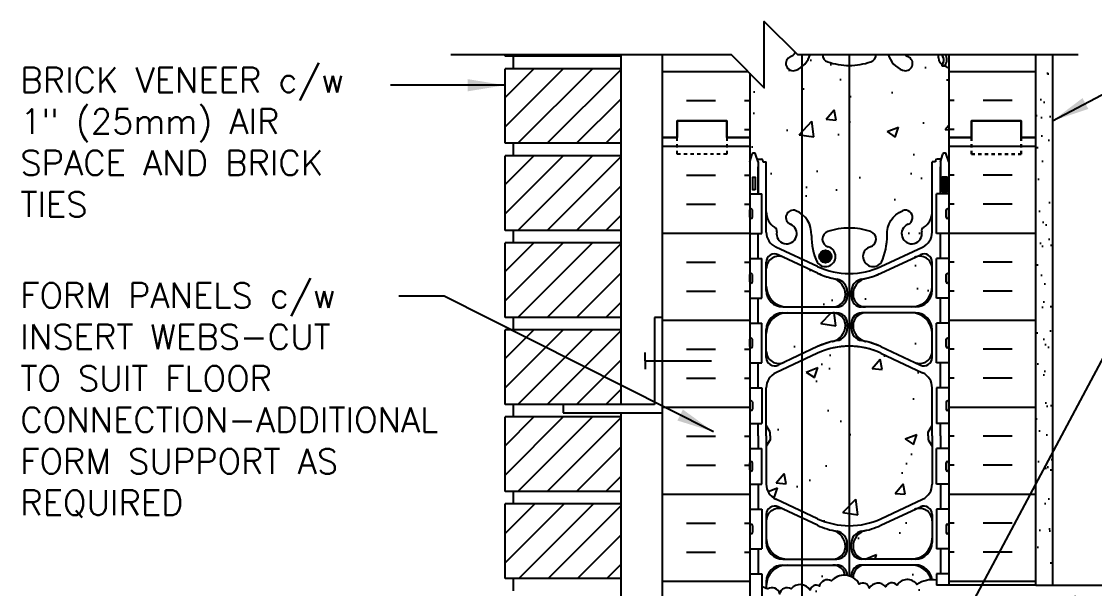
# Model space of a CAD drawing. Header units: inches. Extents: x 184.8 to 234.6, y 74.7 to 151.5.
# Drawn here: x 184.81 to 217.16, y 134.07 to 151.17 of the extents above; entities that cross this region are included whole.
import ezdxf

# ---------------------------------------------------------------- set-up
doc = ezdxf.new("R2010")
doc.units = ezdxf.units.IN
doc.header["$LTSCALE"] = 0.5
doc.header["$MEASUREMENT"] = 0
doc.linetypes.add('DASHED2', pattern=[0.375, 0.25, -0.125])
for name, color, linetype in [('HATCH', 12, 'Continuous'), ('line25', 2, 'Continuous'), ('LINE3', 3, 'Continuous'), ('LINE50', 5, 'Continuous'), ('LINE9', 9, 'Continuous'), ('TEXT', 4, 'Continuous'), ('Web_Edge', 9, 'Continuous')]:
    doc.layers.add(name, color=color, linetype=linetype)
doc.styles.add('DIM', font='romans.shx', dxfattribs={"width": 0.7})
doc.styles.add('ROMANS', font='romans.shx', dxfattribs={"height": 0.75})
doc.dimstyles.new('ext_12', dxfattribs={"dimscale": 12, "dimtxt": 0.09375, "dimasz": 0.09375, "dimexe": 0.09375, "dimexo": 0.0625, "dimgap": 0.0625, "dimtad": 1, "dimdec": 1, "dimzin": 3, "dimdsep": 46, "dimlunit": 4, "dimtxsty": 'DIM', "dimcen": 0.09, "dimdle": 0.09375, "dimclrt": 4, "dimadec": 0, "dimazin": 0, "dimtfac": 1, "dimtdec": 1, "dimtmove": 2, "dimatfit": 3, "dimfxl": 1, "dimfrac": 2, "dimtolj": 1, "dimtzin": 0, "dimarcsym": 0})
pattern_1 = [(45, (135.6538, -61.4713), (-0.4419417, 0.4419417), [])]

msp = doc.modelspace()

# ---------------------------------------------------------------- hatches: boundary and pattern name
at = {"layer": 'HATCH'}
h = msp.add_hatch(dxfattribs=at)
h.set_pattern_fill('AR-CONC', color=256, scale=0.5)
h.set_pattern_definition([(50, (0, 0), (3.5863, -0.31376), [0.375, -4.125]), (355, (0, 0), (-0.693757, 3.76096), [0.3, -3.3]), (100.4514, (0.299, -0.026), (2.892544, 3.4472), [0.3187, -3.50571]), (46.1842, (0, 1), (5.33621, -0.827596), [0.5625, -6.1875]), (96.6356, (0.4447, 0.931), (4.67331, 4.87059), [0.47805, -5.25857]), (351.1842, (0, 1), (4.67331, 4.87059), [0.45, -4.95]), (21, (0.5, 0.75), (2.984535, -2.013094), [0.375, -4.125]), (326, (0.5, 0.75), (1.216577, 3.62575), [0.3, -3.3]), (71.4514, (0.7487, 0.5822), (4.20111, 1.612656), [0.3187, -3.50571]), (37.5, (0, 0), (0.060799, 1.664469), [0, -3.26, 0, -3.35, 0, -3.3125]), (7.5, (0, 0), (1.315348, 1.972059), [0, -1.91, 0, -3.185, 0, -1.2625]), (327.5, (-1.115, 0), (2.669112, -0.1127744), [0, -1.25, 0, -3.9, 0, -5.175]), (317.5, (-1.615, 0), (2.91593, 0.500525), [0, -1.625, 0, -2.59, 0, -3.675])])
h.paths.add_polyline_path([(212.761, 149.761, 0.064398), (212.651, 149.827), (212.561, 149.827), (212.561, 149.869, -0.249069), (212.451, 150.076), (212.451, 150.143, -0.119718), (212.458, 150.172), (211.437, 150.172, 0.094254), (211.533, 150.111, -1), (211.369, 149.702, -0.2257), (210.935, 150.172), (210.572, 150.172, -0.309442), (210.41, 149.955, -0.082755), (209.761, 149.847, -0.082755), (209.113, 149.955, -0.309442), (208.951, 150.172), (208.587, 150.172, -0.2257), (208.153, 149.702, -1), (207.989, 150.111, 0.160334), (208.135, 150.233), (207.197, 151.172), (207.197, 150.797), (207.197, 149.172), (206.761, 149.608), (206.761, 147.672), (206.761, 146.943), (206.83, 147.155, -0.725737), (206.936, 147.173), (206.985, 147.023), (207.111, 147.023, -0.414214), (207.161, 146.973), (207.161, 146.943), (207.261, 146.943), (207.261, 145.428, 0.258958), (207.52, 144.961, -0.31131), (207.577, 144.831, 2.127293), (207.989, 145.056, -1), (208.153, 145.464, -0.325306), (208.619, 144.722, 0.10488), (208.792, 143.91, 1.422913), (209.125, 144.377, -0.735593), (209.113, 144.835, -0.082755), (209.761, 144.943, -0.082755), (210.41, 144.835, -0.735593), (210.397, 144.377, 1.422913), (210.73, 143.91, 0.10488), (210.903, 144.722, -0.325306), (211.369, 145.464, -1), (211.533, 145.056, 2.127293), (211.945, 144.831, -0.31131), (212.002, 144.961, 0.258958), (212.261, 145.428), (212.261, 146.943), (212.361, 146.943), (212.361, 146.973, -0.414214), (212.411, 147.023), (212.537, 147.023), (212.58, 147.155, -0.725737), (212.686, 147.173), (212.761, 146.943), (212.761, 147.672)])
h.paths.add_polyline_path([(212.141, 138.56), (212.141, 138.672), (212.141, 138.784), (212.261, 138.984), (212.261, 140.125, 0.291097), (211.973, 140.578), (210.715, 141.167, 0.093369), (209.908, 141.374, 0.016332), (209.761, 141.379, 0.109869), (208.807, 141.167), (207.549, 140.578, 0.291097), (207.261, 140.125), (207.261, 138.984), (207.381, 138.784), (207.381, 138.672), (207.381, 138.56), (207.261, 138.36), (207.261, 137.219, 0.291097), (207.549, 136.766), (208.807, 136.177, 0.109869), (209.761, 135.965, 0.109869), (210.715, 136.177), (211.973, 136.766, 0.291097), (212.261, 137.219), (212.261, 138.36)])
h.paths.add_polyline_path([(209.258, 135.823, -0.053094), (208.807, 135.978), (207.795, 136.452, 0.549071), (207.261, 136.113), (207.261, 135.586, 0.414214), (207.886, 134.961), (209.271, 134.961, 0.413582), (209.646, 135.335, 0.350119)])
h.paths.add_polyline_path([(209.271, 134.781), (207.886, 134.781, 0.414214), (207.261, 134.156), (207.261, 134.075, 0.008279), (207.306, 134.058, -0.520567), (207.665, 133.915, -0.520567), (208.007, 134.062, -0.520567), (208.579, 134.023, -0.520567), (208.861, 134.144, -0.520567), (209.223, 134.299, -0.230831), (209.64, 134.472, 0.362757)])
h.paths.add_polyline_path([(211.636, 134.781), (210.251, 134.781, 0.413582), (209.876, 134.407, 0.003877), (209.876, 134.399, -0.132818), (210.062, 134.204, -0.520567), (210.366, 134.083, -0.520567), (210.857, 134.126, -0.520567), (211.202, 134.175, -0.520567), (211.8, 134.197, -0.137023), (212.235, 134.335, 0.33159)])
h.paths.add_polyline_path([(212.261, 135.586), (212.261, 136.113, 0.549071), (211.727, 136.452), (210.715, 135.978, -0.053094), (210.264, 135.823, 0.350119), (209.876, 135.335, 0.413582), (210.251, 134.961), (211.636, 134.961, 0.414214)])
h.paths.add_polyline_path([(211.636, 142.383), (210.251, 142.383, 0.117525), (210.082, 142.343, 0.282333), (209.876, 142.009, 0.350119), (210.264, 141.521, -0.053094), (210.715, 141.366), (211.727, 140.892, 0.549071), (212.261, 141.232), (212.261, 141.758, 0.414214)])
h.paths.add_polyline_path([(212.261, 143.188), (212.261, 143.715, 0.549071), (211.727, 144.055), (210.715, 143.581, -0.053094), (210.264, 143.426, 0.350119), (209.876, 142.938, 0.413582), (210.251, 142.563), (211.636, 142.563, 0.414214)])
h.paths.add_polyline_path([(209.258, 143.426, -0.053094), (208.807, 143.581), (207.795, 144.055, 0.549071), (207.261, 143.715), (207.261, 143.188, 0.414214), (207.886, 142.563), (209.271, 142.563, 0.085652), (209.397, 142.585, 0.316711), (209.646, 142.938, 0.350119)])
h.paths.add_polyline_path([(209.258, 141.521, 0.350119), (209.646, 142.009, 0.413582), (209.271, 142.383), (207.886, 142.383, 0.414214), (207.261, 141.758), (207.261, 141.232, 0.549071), (207.795, 140.892), (208.807, 141.366, -0.053094)])
h.paths.add_polyline_path([(223.824, 132.922), (223.824, 134.172), (215.386, 134.172), (212.396, 134.172), (212.396, 134.325, 0.185967), (211.8, 134.197, 0.520567), (211.202, 134.175, 0.520567), (210.857, 134.126, 0.520567), (210.366, 134.083, 0.520567), (210.062, 134.204, 0.258655), (209.64, 134.472, 0.230831), (209.223, 134.299, 0.520567), (208.861, 134.144, 0.520567), (208.579, 134.023, 0.520567), (208.007, 134.062, 0.520567), (207.665, 133.915, 0.520567), (207.306, 134.058, -0.008279), (207.261, 134.075, -0.025897), (207.126, 134.137), (207.126, 133.317), (206.761, 133.317), (206.761, 132.567), (207.126, 132.567), (207.126, 131.367), (206.761, 131.367), (206.761, 130.183, -0.012671), (206.77, 130.172, -0.515981), (207.127, 130.172, -0.520567), (207.526, 130.172, -0.520567), (207.948, 130.172, -0.520567), (208.575, 130.172, -0.520567), (209.047, 130.172, -0.520567), (209.51, 130.172, -0.520567), (209.864, 130.172, -0.108934), (209.966, 130.265), (209.966, 131.672), (210.216, 131.672, -0.414214), (210.466, 131.422), (210.466, 130.422, 0.414214), (210.716, 130.172), (210.78, 130.172), (210.78, 131.672), (224.574, 131.672), (224.824, 131.922), (222.824, 131.922)])
h.paths.add_polyline_path([(233.627, 134.172), (225.189, 134.172), (225.189, 133.422), (224.492, 132.725), (233.179, 132.725), (233.627, 133.172)])
h.paths.add_polyline_path([(233.179, 132.725), (224.492, 132.725), (224.189, 132.422), (226.189, 132.422), (225.439, 131.672), (234.127, 131.672), (234.627, 132.172), (232.627, 132.172)])
h.paths.add_polyline_path([(210.73, 129.672), (209.966, 129.672), (209.966, 130.265, 0.108934), (209.864, 130.172, 0.520567), (209.51, 130.172, 0.520567), (209.047, 130.172, 0.520567), (208.575, 130.172, 0.520567), (207.948, 130.172, 0.520567), (207.526, 130.172, 0.520567), (207.127, 130.172, 0.538524), (206.761, 130.159), (206.761, 129.672), (206.761, 127.583, 0.064398), (206.871, 127.517), (206.961, 127.517), (206.961, 127.475, -0.249069), (207.071, 127.268), (207.071, 127.201, -0.414214), (207.009, 127.138), (206.961, 127.138), (206.961, 127.068), (207.066, 127.068, 0.10046), (207.46, 127.125, -0.601435), (207.579, 127.02, 2.182095), (207.989, 127.233, -1), (208.153, 127.642, -0.24438), (208.601, 127.121, 0.053157), (208.767, 126.507, 1.553132), (209.125, 126.931, -0.735593), (209.113, 127.389, -0.082755), (209.761, 127.498, -0.082755), (210.41, 127.389, -0.735593), (210.397, 126.931, 1.420459), (210.73, 126.463)])
h.paths.add_polyline_path([(212.761, 128.172), (212.73, 128.172), (212.73, 129.672), (211.23, 129.672), (211.23, 127.568, -0.053125), (211.369, 127.642, -1), (211.533, 127.233, 2.182095), (211.943, 127.02, -0.601435), (212.062, 127.125, 0.10046), (212.456, 127.068), (212.561, 127.068), (212.561, 127.138), (212.514, 127.138, -0.414214), (212.451, 127.201), (212.451, 127.268, -0.249069), (212.561, 127.475), (212.561, 127.517), (212.651, 127.517, 0.064398), (212.761, 127.583)])
h.paths.add_polyline_path([(212.761, 123.453, 0.082415), (212.618, 123.533, -0.317837), (212.451, 123.768), (212.451, 123.836, -0.414214), (212.514, 123.898), (212.561, 123.898), (212.561, 123.968), (212.456, 123.968, -0.188973), (212.3, 124.063, 0.196323), (211.851, 124.409), (210.529, 124.7, 0.057795), (209.761, 124.789, 0.057795), (208.993, 124.7), (207.671, 124.409, 0.196323), (207.222, 124.063, -0.188973), (207.066, 123.968), (206.961, 123.968), (206.961, 123.898), (207.009, 123.898, -0.414214), (207.071, 123.836), (207.071, 123.768, -0.317837), (206.904, 123.533, 0.082415), (206.761, 123.453), (206.761, 117.891, 0.082415), (206.904, 117.812, -0.317837), (207.071, 117.576), (207.071, 117.508, -0.414214), (207.009, 117.446), (206.961, 117.446), (206.961, 117.376), (207.066, 117.376, -0.188973), (207.222, 117.281, 0.196323), (207.671, 116.935), (208.993, 116.644, 0.057795), (209.761, 116.555, 0.057795), (210.529, 116.644), (211.851, 116.935, 0.196323), (212.3, 117.281, -0.188973), (212.456, 117.376), (212.561, 117.376), (212.561, 117.446), (212.514, 117.446, -0.414214), (212.451, 117.508), (212.451, 117.576, -0.317837), (212.618, 117.812, 0.082415), (212.761, 117.891)])
h.paths.add_polyline_path([(207.716, 114.653), (208.135, 114.233, 0.792029)])
h.paths.add_polyline_path([(207.197, 114.275, 0.032687), (207.066, 114.276), (206.961, 114.276), (206.961, 114.206), (207.009, 114.206, -0.414214), (207.071, 114.143), (207.071, 114.076, -0.317837), (206.904, 113.84, 0.082415), (206.761, 113.761), (206.761, 113.608), (207.197, 113.172)])
h.paths.add_polyline_path([(208.987, 115.006), (208.967, 115.002, 0.223253), (208.767, 114.837, 0.053157), (208.601, 114.223, -0.017704), (208.587, 114.172), (208.951, 114.172, -0.347135), (209.125, 114.413, 0.955472)])
h.paths.add_polyline_path([(210.755, 114.837, 0.223253), (210.555, 115.002), (210.535, 115.006, 0.955472), (210.397, 114.413, -0.347135), (210.572, 114.172), (210.935, 114.172, -0.017704), (210.921, 114.223, 0.053157)])
h.paths.add_polyline_path([(211.437, 114.172), (212.458, 114.172, -0.280582), (212.514, 114.206), (212.561, 114.206), (212.561, 114.276), (212.456, 114.276, 0.10046), (212.062, 114.219, -0.601435), (211.943, 114.324, 1.731684)])
h = msp.add_hatch(dxfattribs=at)
h.set_pattern_fill('ANSI31', color=256, scale=5, style=0)
h.set_pattern_definition([(45, (135.6538, -48.3463), (-0.4419417, 0.4419417), [])])
h.paths.add_polyline_path([(202.886, 150.172), (199.386, 150.172), (199.386, 150.123), (202.886, 150.123)])
h = msp.add_hatch(dxfattribs=at)
h.set_pattern_fill('INSUL', color=256, scale=7, style=0)
h.set_pattern_definition([(0, (-2719.4005, -249.3375), (0, 2.625), []), (0, (-2719.4005, -248.4625), (0, 2.625), [0.875, -0.875]), (0, (-2719.4005, -247.5875), (0, 2.625), [0.875, -0.875])])
h.paths.add_polyline_path([(206.761, 149.608), (206.197, 150.172), (204.136, 150.172), (204.136, 147.672), (204.574, 147.672), (204.574, 148.172), (206.074, 148.172), (206.074, 147.672), (206.761, 147.672)])
h = msp.add_hatch(dxfattribs=at)
h.set_pattern_fill('INSUL', color=256, scale=7, style=0)
h.set_pattern_definition([(180, (3138.9227, -249.3375), (0, 2.625), []), (180, (3138.9227, -248.4625), (0, 2.625), [0.875, -0.875]), (180, (3138.9227, -247.5875), (0, 2.625), [0.875, -0.875])])
h.paths.add_polyline_path([(215.386, 150.172), (212.761, 150.172), (212.761, 147.672), (213.449, 147.672), (213.449, 148.172), (214.949, 148.172), (214.949, 147.672), (215.386, 147.672)])
h = msp.add_hatch(dxfattribs=at)
h.set_pattern_fill('AR-SAND', color=256, scale=0.5, style=0)
h.set_pattern_definition([(37.5, (91.05896, -5.3414), (-0.0314967, 0.963412), [0, -0.76, 0, -0.85, 0, -0.8125]), (7.5, (91.059, -5.3414), (0.884888, 1.411073), [0, -0.41, 0, -0.685, 0, -0.2625]), (327.5, (90.44396, -5.3414), (1.557071, 0.0028295), [0, -0.25, 0, -0.9, 0, -1.175]), (317.5, (90.444, -5.3414), (1.503063, 0.438838), [0, -0.125, 0, -0.59, 0, -0.675])])
h.paths.add_polyline_path([(215.886, 140.847), (215.386, 140.663), (215.386, 134.172), (215.886, 134.172)])
h.paths.add_polyline_path([(215.886, 150.172), (215.386, 150.172), (215.386, 141.172), (215.386, 140.663), (215.886, 140.847)])
h = msp.add_hatch(dxfattribs=at)
h.set_pattern_fill('ANSI31', color=256, scale=5, style=0)
h.set_pattern_definition([(45, (135.6538, -50.9713), (-0.4419417, 0.4419417), [])])
h.paths.add_polyline_path([(202.886, 149.748), (199.386, 149.748), (199.386, 147.498), (202.886, 147.498)])
h = msp.add_hatch(dxfattribs=at)
h.set_pattern_fill('INSUL', color=256, scale=7, style=0)
h.set_pattern_definition([(0, (-2719.4005, -267.3375), (0, 2.625), []), (0, (-2719.4005, -266.4625), (0, 2.625), [0.875, -0.875]), (0, (-2719.4005, -265.5875), (0, 2.625), [0.875, -0.875])])
h.paths.add_polyline_path([(204.136, 129.672), (204.574, 129.672), (204.574, 130.172), (206.074, 130.172), (206.074, 129.672), (206.761, 129.672), (206.761, 147.672), (206.074, 147.672), (206.074, 148.172), (204.574, 148.172), (204.574, 147.672), (204.136, 147.672)])
h = msp.add_hatch(dxfattribs=at)
h.set_pattern_fill('INSUL', color=256, scale=7, style=0)
h.set_pattern_definition([(180, (3138.9227, -267.3375), (0, 2.625), []), (180, (3138.9227, -266.4625), (0, 2.625), [0.875, -0.875]), (180, (3138.9227, -265.5875), (0, 2.625), [0.875, -0.875])])
h.paths.add_polyline_path([(212.761, 134.172), (215.386, 134.172), (215.386, 147.672), (214.949, 147.672), (214.949, 148.172), (213.449, 148.172), (213.449, 147.672), (212.761, 147.672)])
h = msp.add_hatch(dxfattribs=at)
h.set_pattern_fill('ANSI31', color=256, scale=5, style=0)
h.set_pattern_definition([(45, (135.6538, -53.5963), (-0.4419417, 0.4419417), [])])
h.paths.add_polyline_path([(202.886, 147.123), (199.386, 147.123), (199.386, 144.873), (202.886, 144.873)])
h = msp.add_hatch(dxfattribs=at)
h.set_pattern_fill('ANSI31', color=256, scale=5, style=0)
h.set_pattern_definition([(45, (135.6538, -56.2213), (-0.4419417, 0.4419417), [])])
h.paths.add_polyline_path([(202.886, 144.498), (199.386, 144.498), (199.386, 142.248), (202.886, 142.248)])
h = msp.add_hatch(dxfattribs=at)
h.set_pattern_fill('ANSI31', color=256, scale=5, style=0)
h.set_pattern_definition([(45, (135.6538, -58.8463), (-0.4419417, 0.4419417), [])])
h.paths.add_polyline_path([(202.886, 141.873), (199.386, 141.873), (199.386, 139.623), (202.886, 139.623)])
h = msp.add_hatch(dxfattribs=at)
h.set_pattern_fill('AR-CONC', color=256, scale=0.5, style=0)
h.paths.add_polyline_path([(207.261, 139.217, -0.549071), (207.795, 139.557), (208.807, 139.083, 0.053094), (209.258, 138.928, -0.350119), (209.646, 138.44, -0.413582), (209.271, 138.065), (207.886, 138.065, -0.414214), (207.261, 138.69)])
h = msp.add_hatch(dxfattribs=at)
h.set_pattern_fill('ANSI31', color=256, scale=5, style=0)
h.set_pattern_definition(pattern_1)
h.paths.add_polyline_path([(202.886, 139.248), (199.386, 139.248), (199.386, 136.998), (202.886, 136.998)])
h = msp.add_hatch(dxfattribs=at)
h.set_pattern_fill('ANSI31', color=256, scale=5, style=0)
h.set_pattern_definition(pattern_1)
h.paths.add_polyline_path([(202.886, 134.373), (202.886, 136.623), (199.386, 136.623), (199.386, 134.373)])
at = {"layer": 'LINE3'}
msp.add_hatch(color=256, dxfattribs=at).paths.add_polyline_path([(209.23, 144.084, 1), (208.855, 144.084, 1)])

# ---------------------------------------------------------------- linework, layer by layer
at = {"layer": 'HATCH'}
for points in [[(209.64, 134.472, 0.230831), (209.223, 134.299, 0.520567), (208.861, 134.144, 0.520567), (208.579, 134.023, 0.520567), (208.007, 134.062, 0.520567), (207.665, 133.915, 0.520567), (207.306, 134.058, -0.034183), (207.126, 134.137, -0.034183)], [(212.396, 134.325, 0.185967), (211.8, 134.197, 0.520567), (211.202, 134.175, 0.520567), (210.857, 134.126, 0.520567), (210.366, 134.083, 0.520567), (210.062, 134.204, 0.258655), (209.64, 134.472)]]:
    msp.add_lwpolyline(points, format="xyb", dxfattribs=at)
at = {"layer": 'line25'}
for p, q in [((199.386, 150.123), (199.386, 150.172)), ((202.886, 150.123), (199.386, 150.123)), ((199.636, 149.748), (199.636, 150.123)), ((202.886, 139.623), (202.886, 150.172)), ((212.761, 150.172), (212.761, 147.672)), ((199.386, 147.498), (199.386, 149.748)), ((202.886, 149.748), (199.386, 149.748)), ((206.761, 149.608), (206.761, 147.672)), ((206.761, 147.672), (206.761, 129.672)), ((212.761, 147.672), (212.761, 134.172)), ((202.886, 147.498), (199.386, 147.498)), ((199.636, 147.123), (199.636, 147.498)), ((199.386, 144.873), (199.386, 147.123)), ((202.886, 147.123), (199.386, 147.123)), ((206.761, 145.977), (207.126, 145.977)), ((207.126, 144.777), (207.126, 145.977)), ((212.761, 145.977), (212.396, 145.977)), ((212.396, 144.777), (212.396, 145.977)), ((202.886, 144.873), (199.386, 144.873)), ((199.636, 144.498), (199.636, 144.873)), ((206.761, 144.777), (207.126, 144.777)), ((212.761, 144.777), (212.396, 144.777)), ((199.386, 142.248), (199.386, 144.498)), ((202.886, 144.498), (199.386, 144.498)), ((206.761, 144.027), (207.126, 144.027)), ((207.126, 142.827), (207.126, 144.027)), ((212.396, 142.827), (212.396, 144.027)), ((212.761, 144.027), (212.396, 144.027)), ((206.761, 142.827), (207.126, 142.827)), ((212.761, 142.827), (212.396, 142.827)), ((202.886, 142.248), (199.386, 142.248)), ((199.636, 141.873), (199.636, 142.248)), ((206.761, 142.077), (207.126, 142.077)), ((207.126, 140.877), (207.126, 142.077)), ((212.761, 142.077), (212.396, 142.077)), ((212.396, 140.877), (212.396, 142.077)), ((199.386, 139.623), (199.386, 141.873)), ((202.886, 141.873), (199.386, 141.873)), ((206.761, 140.877), (207.126, 140.877)), ((212.761, 140.877), (212.396, 140.877)), ((206.761, 140.127), (207.126, 140.127)), ((207.126, 140.127), (207.126, 139.047)), ((212.761, 140.127), (212.396, 140.127)), ((212.396, 140.127), (212.396, 139.047)), ((202.886, 139.623), (199.386, 139.623)), ((199.636, 139.248), (199.636, 139.623)), ((199.386, 136.998), (199.386, 139.248)), ((202.886, 139.248), (199.386, 139.248)), ((202.886, 126.498), (202.886, 139.373)), ((206.761, 139.047), (207.126, 139.047)), ((212.761, 139.047), (212.396, 139.047)), ((206.761, 138.297), (207.126, 138.297)), ((207.126, 137.217), (207.126, 138.297)), ((212.761, 138.297), (212.396, 138.297)), ((212.396, 137.217), (212.396, 138.297)), ((206.761, 137.217), (207.126, 137.217)), ((212.761, 137.217), (212.396, 137.217)), ((202.886, 136.998), (199.386, 136.998)), ((199.636, 136.623), (199.636, 136.998)), ((199.386, 134.373), (199.386, 136.623)), ((202.886, 136.623), (199.386, 136.623)), ((206.761, 136.467), (207.126, 136.467)), ((207.126, 136.467), (207.126, 135.267)), ((212.761, 136.467), (212.396, 136.467)), ((212.396, 136.467), (212.396, 135.267)), ((206.761, 135.267), (207.126, 135.267)), ((212.761, 135.267), (212.396, 135.267)), ((202.886, 134.373), (199.386, 134.373)), ((199.636, 133.998), (199.636, 134.373)), ((206.761, 134.517), (207.126, 134.517)), ((207.126, 134.517), (207.126, 133.317)), ((212.761, 134.517), (212.396, 134.517)), ((212.396, 134.517), (212.396, 134.172)), ((215.386, 134.172), (212.396, 134.172)), ((215.386, 134.172), (223.824, 134.172))]:
    msp.add_line(p, q, dxfattribs=at)
at = {"layer": 'LINE3'}
for p, q in [((208.329, 150.172), (208.329, 114.172)), ((209.761, 150.172), (209.761, 134.45))]:
    msp.add_line(p, q, dxfattribs=at)
msp.add_circle((209.043, 144.084), 0.188, dxfattribs=at)
at = {"layer": 'LINE50'}
for p, q in [((204.136, 147.672), (204.136, 150.172)), ((215.386, 147.672), (215.386, 150.172)), ((204.136, 129.672), (204.136, 147.672)), ((215.386, 134.172), (215.386, 147.672))]:
    msp.add_line(p, q, dxfattribs=at)
for points in [[(206.761, 147.672), (206.074, 147.672), (206.074, 148.172), (204.574, 148.172), (204.574, 147.672), (204.136, 147.672)], [(204.136, 147.672), (204.574, 147.672), (204.574, 148.172), (206.074, 148.172), (206.074, 147.672), (206.761, 147.672)], [(206.761, 147.672), (206.074, 147.672), (206.074, 148.172), (204.574, 148.172), (204.574, 147.672), (204.136, 147.672)], [(215.386, 147.672), (214.949, 147.672), (214.949, 148.172), (213.449, 148.172), (213.449, 147.672), (212.761, 147.672)], [(212.761, 147.672), (213.449, 147.672), (213.449, 148.172), (214.949, 148.172), (214.949, 147.672), (215.386, 147.672)]]:
    msp.add_lwpolyline(points, dxfattribs=at)
at = {"layer": 'LINE9'}
for p, q in [((215.886, 150.172), (215.886, 134.172)), ((206.761, 146.943), (206.836, 147.173)), ((207.011, 146.943), (206.936, 147.173)), ((206.985, 147.023), (207.111, 147.023)), ((207.011, 146.943), (207.011, 145.977)), ((207.161, 146.973), (207.161, 146.943)), ((207.161, 146.973), (207.161, 146.973)), ((207.161, 146.943), (207.261, 146.943)), ((207.261, 144.821), (207.261, 146.943)), ((212.361, 146.943), (212.261, 146.943)), ((212.261, 144.821), (212.261, 146.943)), ((212.361, 146.973), (212.361, 146.943)), ((212.361, 146.973), (212.361, 146.973)), ((212.537, 147.023), (212.411, 147.023)), ((212.511, 146.943), (212.586, 147.173)), ((212.511, 146.943), (212.511, 145.977)), ((212.761, 146.943), (212.686, 147.173)), ((206.761, 145.267), (206.761, 145.487)), ((206.761, 145.432), (206.761, 145.432)), ((206.761, 145.322), (206.761, 145.322)), ((206.801, 145.527), (206.801, 145.527)), ((206.841, 145.267), (206.841, 145.487)), ((212.681, 145.267), (212.681, 145.487)), ((212.721, 145.527), (212.721, 145.527)), ((212.761, 145.267), (212.761, 145.487)), ((212.761, 145.432), (212.761, 145.432)), ((212.761, 145.322), (212.761, 145.322)), ((206.801, 145.227), (206.801, 145.227)), ((212.721, 145.227), (212.721, 145.227)), ((208.807, 143.78), (207.549, 144.368)), ((208.807, 143.78), (207.549, 144.368)), ((210.715, 143.78), (211.973, 144.368)), ((210.715, 143.78), (211.973, 144.368)), ((208.807, 143.581), (207.617, 144.138)), ((208.807, 143.581), (207.617, 144.138)), ((210.715, 143.581), (211.905, 144.138)), ((210.715, 143.581), (211.905, 144.138)), ((207.261, 143.063), (207.261, 143.912)), ((212.261, 143.063), (212.261, 143.912)), ((206.761, 143.317), (206.761, 143.537)), ((206.761, 143.482), (206.761, 143.482)), ((206.761, 143.372), (206.761, 143.372)), ((206.801, 143.577), (206.801, 143.577)), ((206.841, 143.317), (206.841, 143.537)), ((212.681, 143.317), (212.681, 143.537)), ((212.721, 143.577), (212.721, 143.577)), ((212.761, 143.317), (212.761, 143.537)), ((212.761, 143.482), (212.761, 143.482)), ((212.761, 143.372), (212.761, 143.372)), ((206.801, 143.277), (206.801, 143.277)), ((209.701, 143.03), (209.701, 142.876)), ((209.821, 143.03), (209.821, 142.876)), ((212.721, 143.277), (212.721, 143.277)), ((209.646, 142.938), (209.646, 142.938)), ((209.876, 142.938), (209.876, 142.938)), ((207.761, 142.563), (209.389, 142.563)), ((207.761, 142.563), (209.271, 142.563)), ((207.761, 142.383), (209.389, 142.383)), ((207.761, 142.383), (209.271, 142.383)), ((211.761, 142.563), (210.134, 142.563)), ((211.761, 142.383), (210.134, 142.383)), ((211.761, 142.563), (210.251, 142.563)), ((211.761, 142.383), (210.251, 142.383)), ((203.886, 142.248), (203.886, 139.623)), ((204.136, 142.248), (203.886, 142.248)), ((209.701, 142.071), (209.701, 141.917)), ((209.821, 142.071), (209.821, 141.917)), ((207.261, 141.035), (207.261, 141.883)), ((212.261, 141.035), (212.261, 141.883)), ((206.761, 141.367), (206.761, 141.587)), ((206.761, 141.532), (206.761, 141.532)), ((206.761, 141.422), (206.761, 141.422)), ((206.801, 141.627), (206.801, 141.627)), ((206.841, 141.367), (206.841, 141.587)), ((208.807, 141.366), (207.617, 140.809)), ((208.807, 141.366), (207.617, 140.809)), ((210.715, 141.366), (211.905, 140.809)), ((210.715, 141.366), (211.905, 140.809)), ((212.681, 141.367), (212.681, 141.587)), ((212.721, 141.627), (212.721, 141.627)), ((212.761, 141.367), (212.761, 141.587)), ((212.761, 141.532), (212.761, 141.532)), ((212.761, 141.422), (212.761, 141.422)), ((203.614, 140.935), (203.614, 141.185)), ((206.801, 141.327), (206.801, 141.327)), ((208.807, 141.167), (207.549, 140.578)), ((208.807, 141.167), (207.549, 140.578)), ((210.715, 141.167), (211.973, 140.578)), ((210.715, 141.167), (211.973, 140.578)), ((212.721, 141.327), (212.721, 141.327)), ((203.614, 140.935), (203.614, 140.685)), ((203.614, 140.935), (205.614, 140.935)), ((207.261, 138.672), (207.261, 140.125)), ((212.261, 138.672), (212.261, 140.125)), ((203.886, 139.623), (201.136, 139.623)), ((201.136, 139.623), (201.136, 139.373)), ((206.761, 139.697), (206.761, 139.477)), ((206.761, 139.642), (206.761, 139.642)), ((206.761, 139.532), (206.761, 139.532)), ((206.801, 139.737), (206.801, 139.737)), ((206.801, 139.437), (206.801, 139.437)), ((206.841, 139.697), (206.841, 139.477)), ((212.681, 139.697), (212.681, 139.477)), ((212.721, 139.737), (212.721, 139.737)), ((212.721, 139.437), (212.721, 139.437)), ((212.761, 139.697), (212.761, 139.477)), ((212.761, 139.642), (212.761, 139.642)), ((212.761, 139.532), (212.761, 139.532)), ((201.136, 139.373), (204.136, 139.373)), ((207.381, 138.784), (207.261, 138.984)), ((207.381, 138.672), (207.381, 138.784)), ((212.141, 138.784), (212.261, 138.984)), ((212.141, 138.672), (212.141, 138.784)), ((207.261, 138.672), (207.261, 137.219)), ((207.381, 138.56), (207.261, 138.36)), ((207.381, 138.672), (207.381, 138.56)), ((212.141, 138.672), (212.141, 138.56)), ((212.141, 138.56), (212.261, 138.36)), ((212.261, 138.672), (212.261, 137.219)), ((206.761, 137.647), (206.761, 137.867)), ((206.761, 137.812), (206.761, 137.812)), ((206.801, 137.907), (206.801, 137.907)), ((206.841, 137.647), (206.841, 137.867)), ((212.681, 137.647), (212.681, 137.867)), ((212.721, 137.907), (212.721, 137.907)), ((212.761, 137.647), (212.761, 137.867)), ((212.761, 137.812), (212.761, 137.812)), ((206.761, 137.702), (206.761, 137.702)), ((206.801, 137.607), (206.801, 137.607)), ((212.721, 137.607), (212.721, 137.607)), ((212.761, 137.702), (212.761, 137.702)), ((208.807, 136.177), (207.549, 136.766)), ((208.807, 135.978), (207.617, 136.535)), ((210.715, 136.177), (211.973, 136.766)), ((210.715, 135.978), (211.905, 136.535)), ((207.261, 136.309), (207.261, 135.461)), ((212.261, 136.309), (212.261, 135.461)), ((206.761, 135.977), (206.761, 135.757)), ((206.761, 135.922), (206.761, 135.922)), ((206.801, 136.017), (206.801, 136.017)), ((206.841, 135.977), (206.841, 135.757)), ((212.681, 135.977), (212.681, 135.757)), ((212.721, 136.017), (212.721, 136.017)), ((212.761, 135.977), (212.761, 135.757)), ((212.761, 135.922), (212.761, 135.922)), ((206.761, 135.812), (206.761, 135.812)), ((206.801, 135.717), (206.801, 135.717)), ((212.721, 135.717), (212.721, 135.717)), ((212.761, 135.812), (212.761, 135.812)), ((209.701, 135.273), (209.701, 135.428)), ((209.821, 135.273), (209.821, 135.428)), ((207.761, 134.961), (209.389, 134.961)), ((211.761, 134.961), (210.134, 134.961)), ((207.761, 134.781), (209.389, 134.781)), ((211.761, 134.781), (210.134, 134.781)), ((207.261, 134.281), (207.261, 134.075)), ((209.701, 134.465), (209.701, 134.468)), ((209.821, 134.428), (209.821, 134.468)), ((209.876, 134.406), (209.876, 134.406))]:
    msp.add_line(p, q, dxfattribs=at)
for points in [[(207.197, 150.797), (207.197, 151.172), (208.197, 150.172), (216.658, 150.172)], [(197.756, 150.172), (206.197, 150.172), (207.197, 149.172), (207.197, 150.797)], [(207.011, 145.977), (207.011, 146.793)], [(212.511, 145.977), (212.511, 146.793)], [(207.011, 144.027), (207.011, 144.777)], [(212.511, 144.027), (212.511, 144.777)], [(207.011, 142.077), (207.011, 142.827)], [(212.511, 142.077), (212.511, 142.827)], [(207.011, 140.127), (207.011, 140.877)], [(212.511, 140.127), (212.511, 140.877)], [(207.011, 138.672), (207.011, 139.047)], [(212.511, 138.672), (212.511, 139.047)], [(207.011, 138.672), (207.011, 138.297)], [(212.511, 138.672), (212.511, 138.297)], [(207.011, 137.217), (207.011, 136.467)], [(212.511, 137.217), (212.511, 136.467)], [(207.011, 135.267), (207.011, 134.517)], [(212.511, 135.267), (212.511, 134.517)]]:
    msp.add_lwpolyline(points, dxfattribs=at)
at = {"layer": 'LINE9', "linetype": 'DASHED2', "ltscale": 0.15}
for points in [[(206.074, 147.672), (206.074, 147.672), (206.074, 147.172), (204.574, 147.172), (204.574, 147.672), (204.574, 147.672)], [(206.074, 147.672), (206.074, 147.672), (206.074, 147.172), (204.574, 147.172), (204.574, 147.672), (204.574, 147.672)], [(213.449, 147.672), (213.449, 147.672), (213.449, 147.172), (214.949, 147.172), (214.949, 147.672), (214.949, 147.672)], [(214.949, 147.672), (214.949, 147.672), (214.949, 147.172), (213.449, 147.172), (213.449, 147.672), (213.449, 147.672)]]:
    msp.add_lwpolyline(points, dxfattribs=at)
at = {"layer": 'LINE9'}
for points in [[(206.921, 146.093), (206.851, 146.093), (206.851, 146.473), (206.921, 146.473)], [(212.561, 146.033), (212.711, 146.033), (212.711, 146.473), (212.561, 146.473)], [(212.601, 146.093), (212.671, 146.093), (212.671, 146.473), (212.601, 146.473)]]:
    msp.add_lwpolyline(points, close=True, dxfattribs=at)
for points in [[(208.619, 144.722, 0.325312), (208.153, 145.464)], [(210.903, 144.722, -0.325312), (211.369, 145.464)]]:
    msp.add_lwpolyline(points, format="xyb", dxfattribs=at)
for centre, radius, start, end in [((206.886, 147.147), 0.0567, 28.0725, 151.9275), ((212.636, 147.147), 0.0567, 28.0725, 151.9275), ((207.111, 146.973), 0.05, 0, 90), ((212.411, 146.973), 0.05, 90, 180), ((206.801, 145.487), 0.04, 90, 180), ((206.801, 145.267), 0.04, 180, 270), ((206.801, 145.487), 0.04, 360, 90), ((206.801, 145.267), 0.04, 270, 0), ((207.811, 145.428), 0.55, 180, 238.0732), ((208.071, 145.26), 0.22, 68.1963, 248.1963), ((211.451, 145.26), 0.22, 291.8037, 111.8037), ((211.711, 145.428), 0.55, 301.9268, 0), ((212.721, 145.487), 0.04, 90, 180), ((212.721, 145.267), 0.04, 180, 270), ((212.721, 145.487), 0.04, 0, 90), ((212.721, 145.267), 0.04, 270, 0), ((207.454, 144.855), 0.125, 348.9056, 58.0732), ((207.876, 144.772), 0.305, 168.9056, 68.1963), ((209.761, 142.943), 2, 90, 108.923), ((209.761, 142.943), 2, 71.077, 90), ((211.646, 144.772), 0.305, 111.8037, 11.0944), ((212.068, 144.855), 0.125, 121.9268, 191.0944), ((207.761, 144.821), 0.5, 180, 244.9204), ((210.619, 144.722), 2, 180.0146, 203.9638), ((209.19, 144.608), 0.24, 108.923, 254.2747), ((210.332, 144.608), 0.24, 285.7253, 71.077), ((208.903, 144.722), 2, 336.0362, 359.9854), ((211.761, 144.821), 0.5, 295.0796, 0), ((209.043, 144.084), 0.305, 214.6703, 74.2747), ((210.48, 144.084), 0.305, 105.7253, 325.3297), ((207.511, 143.912), 0.25, 64.9204, 180), ((207.636, 143.715), 0.375, 64.9204, 180), ((207.636, 143.715), 0.375, 64.9204, 180), ((211.886, 143.715), 0.375, 0, 115.0796), ((211.886, 143.715), 0.375, 0, 115.0796), ((212.011, 143.912), 0.25, 0, 115.0796), ((209.761, 145.818), 2.25, 244.9204, 270), ((209.761, 145.818), 2.25, 270, 295.0796), ((206.801, 143.537), 0.04, 90, 180), ((206.801, 143.317), 0.04, 180, 270), ((206.801, 143.537), 0.04, 360, 90), ((206.801, 143.317), 0.04, 270, 0), ((209.761, 145.619), 2.25, 244.9204, 260.4613), ((209.761, 145.619), 2.25, 244.9204, 256.7462), ((209.146, 142.938), 0.5, 0, 77.0773), ((209.326, 143.03), 0.375, 360, 80.4613), ((210.196, 143.03), 0.375, 99.5387, 180), ((210.376, 142.938), 0.5, 102.9227, 180), ((209.761, 145.619), 2.25, 279.5387, 295.0796), ((209.761, 145.619), 2.25, 283.2538, 295.0796), ((212.721, 143.537), 0.04, 90, 180), ((212.721, 143.317), 0.04, 180, 270), ((212.721, 143.537), 0.04, 0, 90), ((212.721, 143.317), 0.04, 270, 0), ((207.886, 143.188), 0.625, 180, 270), ((207.886, 143.188), 0.625, 180, 270), ((207.761, 143.063), 0.5, 180, 270), ((207.761, 143.063), 0.5, 180, 270), ((211.636, 143.188), 0.625, 270, 0), ((211.636, 143.188), 0.625, 270, 0), ((211.761, 143.063), 0.5, 270, 0), ((211.761, 143.063), 0.5, 270, 0), ((209.271, 142.938), 0.375, 270, 0), ((209.389, 142.876), 0.312, 270, 0), ((210.134, 142.876), 0.312, 180, 270), ((210.251, 142.938), 0.375, 180, 270), ((207.886, 141.758), 0.625, 90, 180), ((207.761, 141.883), 0.5, 90, 180), ((207.886, 141.758), 0.625, 90, 180), ((207.761, 141.883), 0.5, 90, 180), ((209.271, 142.938), 0.375, 270, 289.5821), ((209.271, 142.008), 0.375, 0, 90), ((209.271, 142.008), 0.375, 63.1882, 90), ((209.389, 142.071), 0.312, 0, 90), ((210.134, 142.071), 0.312, 90, 180), ((210.251, 142.008), 0.375, 90, 180), ((210.251, 142.008), 0.375, 90, 116.8118), ((210.251, 142.938), 0.375, 250.4179, 270), ((211.636, 141.758), 0.625, 360, 90), ((211.636, 141.758), 0.625, 360, 90), ((211.761, 141.883), 0.5, 0, 90), ((211.761, 141.883), 0.5, 0, 90), ((209.146, 142.008), 0.5, 282.9227, 0), ((209.146, 142.008), 0.5, 282.9227, 324.4006), ((209.326, 141.917), 0.375, 279.5387, 0), ((210.196, 141.917), 0.375, 180, 260.4613), ((210.376, 142.008), 0.5, 180, 257.0773), ((210.376, 142.008), 0.5, 215.5994, 257.0773), ((206.801, 141.587), 0.04, 90, 180), ((206.801, 141.367), 0.04, 180, 270), ((206.801, 141.587), 0.04, 360, 90), ((206.801, 141.367), 0.04, 270, 0), ((209.761, 139.328), 2.25, 99.5387, 115.0796), ((209.761, 139.328), 2.25, 102.9227, 115.0796), ((209.761, 139.129), 2.25, 90, 115.0796), ((209.761, 139.129), 2.25, 93.7428, 115.0796), ((209.761, 139.129), 2.25, 64.9204, 90), ((209.761, 139.129), 2.25, 64.9204, 86.2572), ((209.761, 139.328), 2.25, 64.9204, 80.4613), ((209.761, 139.328), 2.25, 64.9204, 77.0773), ((212.721, 141.587), 0.04, 90, 180), ((212.721, 141.367), 0.04, 180, 270), ((212.721, 141.587), 0.04, 0, 90), ((212.721, 141.367), 0.04, 270, 0), ((207.636, 141.232), 0.375, 180, 295.0796), ((207.636, 141.232), 0.375, 180, 295.0796), ((211.886, 141.232), 0.375, 244.9204, 360), ((211.886, 141.232), 0.375, 244.9204, 360), ((207.511, 141.035), 0.25, 180, 295.0796), ((212.011, 141.035), 0.25, 244.9204, 0), ((207.761, 140.125), 0.5, 115.0796, 180), ((211.761, 140.125), 0.5, 0, 64.9204), ((206.801, 139.697), 0.04, 90, 180), ((206.801, 139.477), 0.04, 180, 270), ((206.801, 139.697), 0.04, 0, 90), ((206.801, 139.477), 0.04, 270, 0), ((212.721, 139.697), 0.04, 90, 180), ((212.721, 139.477), 0.04, 180, 270), ((212.721, 139.697), 0.04, 360, 90), ((212.721, 139.477), 0.04, 270, 0), ((206.801, 137.867), 0.04, 90, 180), ((206.801, 137.867), 0.04, 360, 90), ((212.721, 137.867), 0.04, 90, 180), ((212.721, 137.867), 0.04, 0, 90), ((206.801, 137.647), 0.04, 180, 270), ((206.801, 137.647), 0.04, 270, 0), ((212.721, 137.647), 0.04, 180, 270), ((212.721, 137.647), 0.04, 270, 0), ((207.761, 137.219), 0.5, 180, 244.9204), ((211.761, 137.219), 0.5, 295.0796, 360), ((207.511, 136.309), 0.25, 64.9204, 180), ((212.011, 136.309), 0.25, 360, 115.0796), ((207.636, 136.113), 0.375, 64.9204, 180), ((211.886, 136.113), 0.375, 0, 115.0796), ((206.801, 135.977), 0.04, 90, 180), ((206.801, 135.977), 0.04, 0, 90), ((209.761, 138.215), 2.25, 244.9204, 270), ((209.761, 138.016), 2.25, 244.9204, 260.4613), ((209.761, 138.215), 2.25, 270, 295.0796), ((209.761, 138.016), 2.25, 279.5387, 295.0796), ((212.721, 135.977), 0.04, 90, 180), ((212.721, 135.977), 0.04, 360, 90), ((206.801, 135.757), 0.04, 180, 270), ((206.801, 135.757), 0.04, 270, 0), ((207.886, 135.586), 0.625, 180, 270), ((209.146, 135.336), 0.5, 0, 77.0773), ((209.326, 135.428), 0.375, 0, 80.4613), ((210.196, 135.428), 0.375, 99.5387, 180), ((210.376, 135.336), 0.5, 102.9227, 180), ((211.636, 135.586), 0.625, 270, 0), ((212.721, 135.757), 0.04, 180, 270), ((212.721, 135.757), 0.04, 270, 0), ((207.761, 135.461), 0.5, 180, 270), ((209.271, 135.336), 0.375, 270, 0), ((209.389, 135.273), 0.312, 270, 0), ((210.134, 135.273), 0.312, 180, 270), ((210.251, 135.336), 0.375, 180, 270), ((211.761, 135.461), 0.5, 270, 360), ((207.886, 134.156), 0.625, 90, 180), ((207.761, 134.281), 0.5, 90, 180), ((209.271, 134.406), 0.375, 10.2456, 90), ((209.389, 134.468), 0.312, 0, 90), ((210.134, 134.468), 0.312, 90, 180), ((210.251, 134.406), 0.375, 90, 180), ((211.636, 134.156), 0.625, 16.6201, 90), ((211.761, 134.281), 0.5, 6.2289, 90), ((210.376, 134.406), 0.5, 180, 180.7814)]:
    msp.add_arc(centre, radius, start, end, dxfattribs=at)
at = {"layer": 'Web_Edge'}
for p, q in [((212.451, 150.076), (212.451, 150.143)), ((212.561, 149.827), (212.561, 149.869)), ((212.651, 149.827), (212.561, 149.827))]:
    msp.add_line(p, q, dxfattribs=at)
for centre, radius, start, end in [((208.071, 149.906), 0.22, 111.8037, 291.8037), ((207.876, 150.394), 0.305, 291.8037, 328.2395), ((207.876, 150.394), 0.745, 291.8037, 342.6779), ((209.19, 150.182), 0.24, 182.3001, 251.077), ((210.332, 150.182), 0.24, 288.923, 357.6999), ((211.646, 150.394), 0.745, 197.3221, 248.1963), ((211.451, 149.906), 0.22, 248.1963, 68.1963), ((211.646, 150.394), 0.305, 226.6585, 248.1963), ((212.514, 150.143), 0.0625, 152.6926, 180), ((212.609, 150.16), 0.045, 164.0851, 222.4609), ((212.457, 150.021), 0.16, 320.0001, 42.4609), ((212.457, 150.021), 0.25, 320.1145, 37.0799), ((209.761, 151.847), 2, 251.077, 270), ((209.761, 151.847), 2, 270, 288.923), ((212.701, 150.076), 0.25, 180, 250.5288), ((212.615, 149.89), 0.045, 139.1879, 321.448), ((212.451, 149.369), 0.5, 51.6833, 70.5288)]:
    msp.add_arc(centre, radius, start, end, dxfattribs=at)

# ---------------------------------------------------------------- texts
at = {"layer": 'TEXT', "char_height": 0.75, "width": 11.31619, "attachment_point": 4, "style": 'ROMANS'}
for s, insert in [('BRICK VENEER c/w 1" (25mm) AIR SPACE AND BRICK TIES', (184.775, 147.533)), ('FORM PANELS c/w INSERT WEBS-CUT TO SUIT FLOOR CONNECTION-ADDITIONAL FORM SUPPORT AS REQUIRED', (184.775, 139.749))]:
    msp.add_mtext(s, dxfattribs=dict(at, insert=insert))

# ---------------------------------------------------------------- leaders
at = {"layer": 'TEXT'}
for points, override in [([(215.886, 148.172), (221.06, 150.907), (222.554, 150.907)], {"dimgap": 0.0625, "dimtad": 0}), ([(199.38, 149.249), (196.601, 149.249), (195.931, 149.249)], {"dimtad": 0}), ([(211.629, 130.172), (220.34, 146.516), (221.552, 146.516)], {"dimgap": 0.0625, "dimtad": 0}), ([(205.67, 138.797), (197.547, 142.886), (196.182, 142.886)], {"dimgap": 0.0625, "dimtad": 0})]:
    msp.add_leader(points, dimstyle='ext_12', override=override, dxfattribs=at)

doc.saveas('drawing.dxf')
